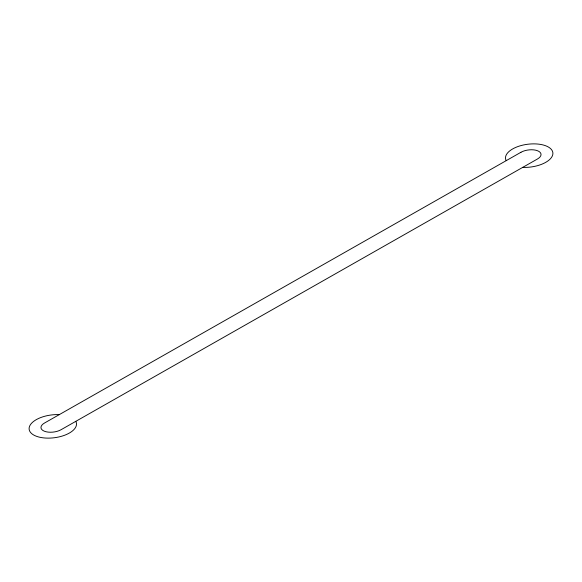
<?xml version="1.0" encoding="UTF-8"?>
<svg xmlns="http://www.w3.org/2000/svg" width="582" height="582" viewBox="0 0 582 582"><rect width="100%" height="100%" fill="white"/><g stroke="black" fill="none" stroke-linecap="round" stroke-linejoin="round"><path stroke-width="0.87" d="M75.791 421.346A23.847 11.487 -7.1 0 1 54.512 437.722A23.847 11.487 -7.1 0 1 29.224 427.428A23.847 11.487 -7.1 0 1 59.284 414.624M506.209 160.654A23.847 11.487 -7.1 0 1 527.488 144.278A23.847 11.487 -7.1 0 1 552.776 154.572A23.847 11.487 -7.1 0 1 522.716 167.376M520.941 152.28L44.552 422.998A11.924 5.747 -7.1 0 0 44.297 431.189A11.924 5.747 -7.1 0 0 61.059 429.72L537.448 159.002A11.924 5.747 -7.1 0 0 537.703 150.811A11.924 5.747 -7.1 0 0 520.941 152.28"/></g></svg>
